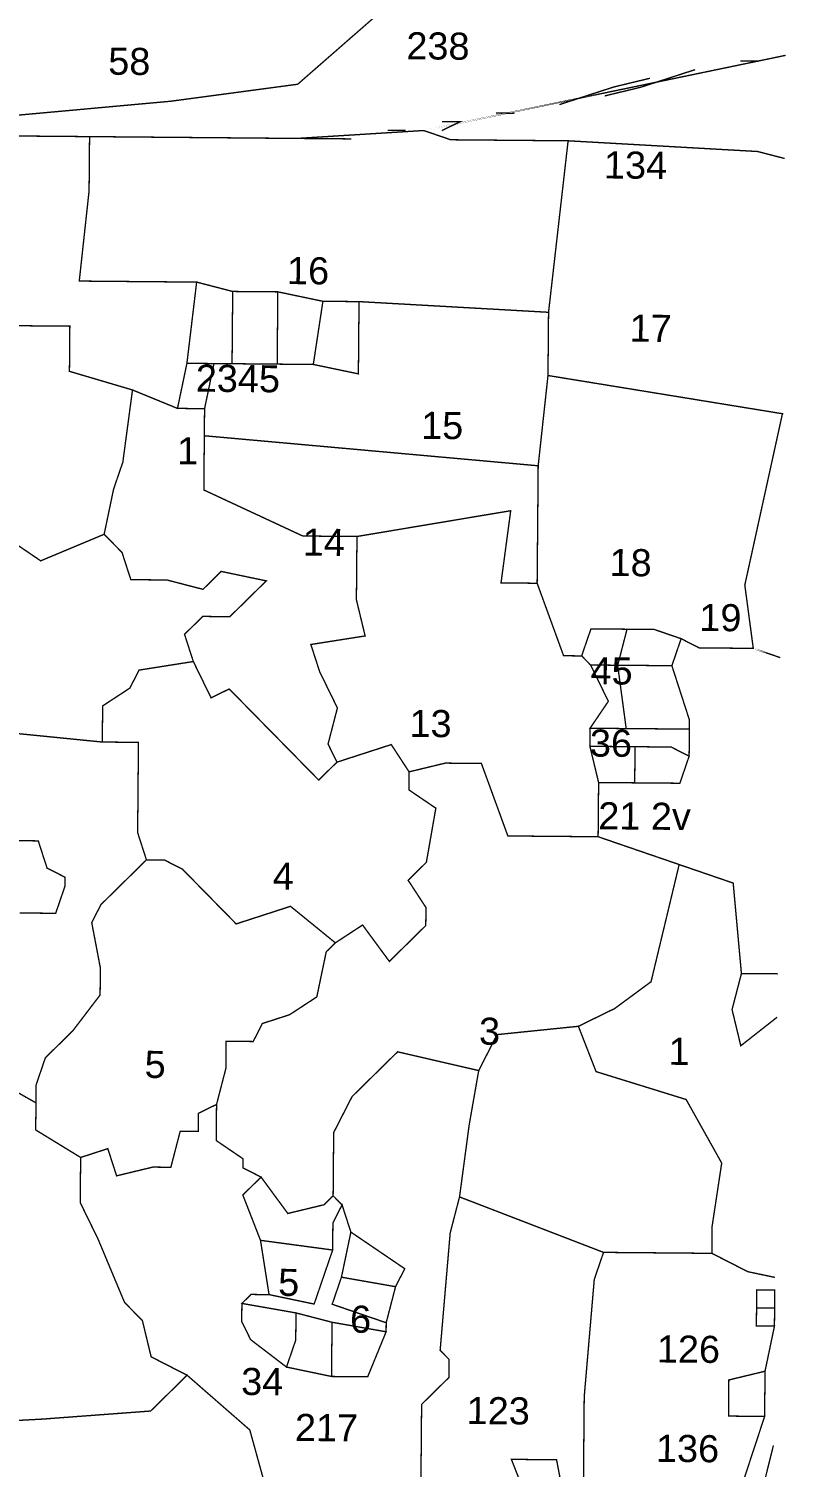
# Model space of a CAD drawing. Header units: metres. Extents: x 266684 to 275933, y 2060666 to 2074564.
# Drawn here: x 275508 to 275844, y 2063734 to 2064371 of the extents above; entities that cross this region are included whole.
import ezdxf

# ---------------------------------------------------------------- set-up
doc = ezdxf.new("R2010")
doc.units = ezdxf.units.M
for name, color, linetype in [('SURVEY NO.', 7, 'Continuous'), ('SURVEY PLOT BOUNDARY', 35, 'Continuous'), ('VILLAGE BOUNDARY', 212, 'Continuous')]:
    doc.layers.add(name, color=color, linetype=linetype)
doc.styles.add('PDF Arial', font='arial.ttf')

# ---------------------------------------------------------------- blocks, each defined once
blk = doc.blocks.new('ERSUJATA')
at = {"layer": 'SURVEY PLOT BOUNDARY', "lineweight": 18, "const_width": 0.6}
for points in [[(275801.36, 2063657.14), (275834.22, 2063756.81), (275834.39, 2063776.8), (275838.56, 2063796.75), (275830.57, 2063796.82), (275830.71, 2063812.82), (275838.7, 2063812.75), (275838.56, 2063796.75), (275834.39, 2063776.8), (275818.37, 2063772.94), (275818.23, 2063756.95), (275834.22, 2063756.81), (275801.36, 2063657.14)], [(275753.5, 2063669.55), (275754.34, 2063765.5), (275758.79, 2063817.44), (275762.89, 2063829.4), (275810.86, 2063828.98), (275826.78, 2063820.85), (275838.75, 2063818.34), (275826.78, 2063820.85), (275810.86, 2063828.98), (275810.97, 2063840.98), (275815.21, 2063868.93), (275799.46, 2063897.06), (275759.59, 2063909.4), (275751.77, 2063929.46), (275767.83, 2063937.32), (275783.93, 2063949.17), (275796.38, 2064001.04), (275760.5, 2064013.35), (275760.71, 2064037.34), (275796.69, 2064037.03), (275800.79, 2064048.99), (275800.93, 2064064.98), (275793.15, 2064089.04), (275797.25, 2064101), (275805.21, 2064096.93), (275829.19, 2064096.72), (275825.44, 2064124.74), (275842.1, 2064200.56), (275738.3, 2064217.47), (275738.55, 2064245.45), (275747.21, 2064321.35), (275695.24, 2064321.8), (275683.28, 2064325.9), (275627.28, 2064322.4), (275467.38, 2064323.79)], [(275491.44, 2064331.58), (275571.46, 2064338.88), (275627.49, 2064346.38), (275663.75, 2064378.05)], [(275500.63, 2064011.63), (275512.63, 2064011.52), (275516.52, 2063999.49), (275524.48, 2063995.43), (275524.44, 2063991.43), (275520.34, 2063979.47), (275504.35, 2063979.61)], [(275501.79, 2064143.56), (275513.71, 2064135.46), (275541.8, 2064147.21), (275549.72, 2064139.15), (275553.61, 2064127.12), (275569.6, 2064126.98), (275585.56, 2064122.84), (275593.62, 2064130.77), (275613.58, 2064126.59), (275597.45, 2064110.74), (275585.45, 2064110.85), (275577.39, 2064102.92), (275581.28, 2064090.89), (275557.26, 2064087.1), (275553.19, 2064079.14), (275541.13, 2064071.25), (275540.99, 2064055.26), (275497.05, 2064059.64)], [(275475.81, 2063915.88), (275511.61, 2063895.58), (275511.51, 2063883.58), (275531.39, 2063871.41), (275531.21, 2063851.42), (275539.07, 2063835.36), (275550.82, 2063807.27), (275558.74, 2063799.2), (275562.6, 2063783.18), (275578.52, 2063775.04), (275562.39, 2063759.19), (275514.38, 2063755.61), (275450.39, 2063752.17)], [(275504.35, 2063979.61), (275520.34, 2063979.47), (275524.44, 2063991.43), (275524.48, 2063995.43), (275516.52, 2063999.49), (275512.63, 2064011.52), (275500.63, 2064011.63)], [(275497.05, 2064059.64), (275540.99, 2064055.26), (275556.98, 2064055.12), (275556.77, 2064031.13), (275556.63, 2064015.14), (275560.52, 2064003.11), (275540.36, 2063983.29), (275536.3, 2063975.33), (275540.12, 2063955.3), (275540.01, 2063943.31), (275527.88, 2063927.42), (275515.78, 2063915.53), (275511.68, 2063903.57), (275511.61, 2063895.58), (275475.81, 2063915.88)], [(275614.04, 2063722.75), (275606.29, 2063750.81), (275578.52, 2063775.04), (275562.6, 2063783.18), (275558.74, 2063799.2), (275550.82, 2063807.27), (275539.07, 2063835.36), (275531.21, 2063851.42), (275531.39, 2063871.41), (275543.42, 2063875.31), (275547.31, 2063863.28), (275563.33, 2063867.14), (275571.33, 2063867.07), (275575.47, 2063883.02), (275583.46, 2063882.95), (275583.53, 2063890.95), (275591.56, 2063894.88), (275591.42, 2063878.89), (275603.34, 2063870.78), (275603.31, 2063866.79), (275611.27, 2063862.72), (275603.2, 2063854.79), (275611.02, 2063834.73), (275614.81, 2063810.71), (275606.82, 2063810.78), (275602.78, 2063806.81), (275602.71, 2063798.82), (275606.64, 2063790.79), (275622.53, 2063778.65), (275642.48, 2063774.48), (275658.47, 2063774.34), (275666.64, 2063794.26), (275666.67, 2063798.26), (275670.81, 2063814.22), (275674.88, 2063822.18), (275651.03, 2063838.38), (275647.14, 2063850.41), (275643.18, 2063854.44), (275643.28, 2063866.44), (275643.42, 2063882.43), (275651.56, 2063898.35), (275671.72, 2063918.17), (275707.63, 2063909.86), (275703.42, 2063885.9), (275699.14, 2063853.95), (275695, 2063838), (275690.55, 2063786.05), (275694.51, 2063782.02), (275694.44, 2063774.03), (275682.35, 2063762.14), (275681.54, 2063670.18)]]:
    blk.add_lwpolyline(points, dxfattribs=at)
for points in [[(275660.1, 2064418.07), (275663.75, 2064378.05), (275627.49, 2064346.38), (275571.46, 2064338.88), (275491.44, 2064331.58), (275475.41, 2064327.72), (275463.46, 2064331.83), (275467.56, 2064343.79), (275471.87, 2064379.73), (275472.19, 2064415.72), (275484.18, 2064415.61), (275496.21, 2064419.5), (275520.19, 2064419.29), (275536.15, 2064415.16), (275528.36, 2064439.22), (275548.42, 2064447.04), (275568.06, 2064406.88), (275616.09, 2064414.46)], [(275683.28, 2064325.9), (275843.48, 2064359.16)], [(275535.34, 2064323.2), (275535.24, 2064311.21), (275535.13, 2064299.21), (275530.78, 2064259.27), (275582.75, 2064258.81), (275578.44, 2064222.86), (275574.27, 2064202.91), (275554.35, 2064211.08), (275526.44, 2064219.32), (275526.61, 2064239.31), (275466.65, 2064239.83), (275458.69, 2064243.9), (275446.7, 2064244.01), (275467.35, 2064319.8), (275467.38, 2064323.79)], [(275747.21, 2064321.35), (275738.55, 2064245.45), (275654.64, 2064250.18), (275638.65, 2064250.32), (275618.69, 2064254.5), (275598.71, 2064254.67), (275582.75, 2064258.81), (275530.78, 2064259.27), (275535.13, 2064299.21), (275535.24, 2064311.21), (275535.34, 2064323.2), (275623.29, 2064322.43), (275627.28, 2064322.4), (275683.28, 2064325.9), (275695.24, 2064321.8)], [(275831.12, 2064316.61), (275747.21, 2064321.35), (275831.12, 2064316.61), (275843.09, 2064313.51)], [(275598.71, 2064254.67), (275598.43, 2064222.69), (275590.43, 2064222.76), (275578.44, 2064222.86), (275582.75, 2064258.81)], [(275618.69, 2064254.5), (275618.41, 2064222.51), (275598.43, 2064222.69), (275598.71, 2064254.67)], [(275638.65, 2064250.32), (275634.4, 2064222.37), (275618.41, 2064222.51), (275618.69, 2064254.5)], [(275738.55, 2064245.45), (275738.3, 2064217.47), (275733.96, 2064177.52), (275586.15, 2064190.81), (275586.26, 2064202.8), (275590.43, 2064222.76), (275598.43, 2064222.69), (275618.41, 2064222.51), (275634.4, 2064222.37), (275654.36, 2064218.2), (275654.64, 2064250.18)], [(275654.64, 2064250.18), (275654.36, 2064218.2), (275634.4, 2064222.37), (275638.65, 2064250.32)], [(275554.35, 2064211.08), (275550.07, 2064179.13), (275545.97, 2064167.17), (275541.8, 2064147.21), (275513.71, 2064135.46), (275501.79, 2064143.56), (275485.76, 2064139.71), (275481.62, 2064123.75), (275465.63, 2064123.89), (275457.67, 2064127.96), (275441.72, 2064132.1), (275446.1, 2064176.04), (275458.13, 2064179.93), (275466.65, 2064239.83), (275526.61, 2064239.31), (275526.44, 2064219.32)], [(275586.26, 2064202.8), (275574.27, 2064202.91), (275578.44, 2064222.86), (275590.43, 2064222.76)], [(275842.1, 2064200.56), (275825.44, 2064124.74), (275829.19, 2064096.72), (275805.21, 2064096.93), (275797.25, 2064101), (275785.29, 2064105.1), (275773.3, 2064105.2), (275757.31, 2064105.34), (275753.21, 2064093.38), (275745.21, 2064093.45), (275733.5, 2064125.54), (275733.61, 2064137.54), (275733.96, 2064177.52), (275738.3, 2064217.47)], [(275574.27, 2064202.91), (275586.26, 2064202.8), (275586.15, 2064190.81), (275586.08, 2064182.81), (275585.94, 2064166.82), (275629.74, 2064146.44), (275653.73, 2064146.23), (275653.48, 2064118.25), (275657.34, 2064102.22), (275633.32, 2064098.43), (275637.21, 2064086.4), (275645.07, 2064070.34), (275640.93, 2064054.38), (275644.86, 2064046.35), (275636.79, 2064038.43), (275609.05, 2064066.66), (275597.17, 2064078.76), (275589.14, 2064074.83), (275581.28, 2064090.89), (275577.39, 2064102.92), (275585.45, 2064110.85), (275597.45, 2064110.74), (275613.58, 2064126.59), (275593.62, 2064130.77), (275585.56, 2064122.84), (275569.6, 2064126.98), (275553.61, 2064127.12), (275549.72, 2064139.15), (275541.8, 2064147.21), (275545.97, 2064167.17), (275550.07, 2064179.13), (275554.35, 2064211.08)], [(275733.96, 2064177.52), (275733.61, 2064137.54), (275733.5, 2064125.54), (275717.51, 2064125.68), (275721.79, 2064157.63), (275653.73, 2064146.23), (275629.74, 2064146.44), (275585.94, 2064166.82), (275586.08, 2064182.81), (275586.15, 2064190.81)], [(275733.5, 2064125.54), (275745.21, 2064093.45), (275753.21, 2064093.38), (275757.17, 2064089.35), (275765.03, 2064073.29), (275756.93, 2064061.36), (275756.86, 2064053.37), (275760.71, 2064037.34), (275760.5, 2064013.35), (275720.53, 2064013.7), (275708.82, 2064045.79), (275692.83, 2064045.93), (275676.8, 2064042.07), (275668.91, 2064054.14), (275644.86, 2064046.35), (275640.93, 2064054.38), (275645.07, 2064070.34), (275637.21, 2064086.4), (275633.32, 2064098.43), (275657.34, 2064102.22), (275653.48, 2064118.25), (275653.73, 2064146.23), (275721.79, 2064157.63), (275717.51, 2064125.68)], [(275773.3, 2064105.2), (275769.16, 2064089.25), (275757.17, 2064089.35), (275753.21, 2064093.38), (275757.31, 2064105.34)], [(275797.25, 2064101), (275793.15, 2064089.04), (275769.16, 2064089.25), (275773.3, 2064105.2), (275785.29, 2064105.1)], [(275829.19, 2064096.72), (275841.15, 2064092.61)], [(275644.86, 2064046.35), (275668.91, 2064054.14), (275676.8, 2064042.07), (275676.73, 2064034.08), (275688.65, 2064025.98), (275684.45, 2064002.02), (275676.38, 2063994.1), (275684.27, 2063982.03), (275684.2, 2063974.04), (275676.14, 2063966.11), (275668.07, 2063958.18), (275656.22, 2063974.28), (275644.16, 2063966.39), (275624.31, 2063982.56), (275600.25, 2063974.77), (275576.48, 2063998.97), (275568.52, 2064003.04), (275560.52, 2064003.11), (275556.63, 2064015.14), (275556.77, 2064031.13), (275556.98, 2064055.12), (275540.99, 2064055.26), (275541.13, 2064071.25), (275553.19, 2064079.14), (275557.26, 2064087.1), (275581.28, 2064090.89), (275589.14, 2064074.83), (275597.17, 2064078.76), (275609.05, 2064066.66), (275636.79, 2064038.43)], [(275769.16, 2064089.25), (275772.92, 2064061.22), (275756.93, 2064061.36), (275765.03, 2064073.29), (275757.17, 2064089.35)], [(275793.15, 2064089.04), (275800.93, 2064064.98), (275800.9, 2064060.98), (275772.92, 2064061.22), (275769.16, 2064089.25)], [(275772.92, 2064061.22), (275800.9, 2064060.98), (275800.79, 2064048.99), (275792.83, 2064053.05), (275776.84, 2064053.19), (275756.86, 2064053.37), (275756.93, 2064061.36)], [(275776.84, 2064053.19), (275776.7, 2064037.2), (275760.71, 2064037.34), (275756.86, 2064053.37)], [(275800.79, 2064048.99), (275796.69, 2064037.03), (275776.7, 2064037.2), (275776.84, 2064053.19), (275792.83, 2064053.05)], [(275760.5, 2064013.35), (275796.38, 2064001.04), (275783.93, 2063949.17), (275767.83, 2063937.32), (275751.77, 2063929.46), (275715.76, 2063925.78), (275707.63, 2063909.86), (275671.72, 2063918.17), (275651.56, 2063898.35), (275643.42, 2063882.43), (275643.28, 2063866.44), (275643.18, 2063854.44), (275639.14, 2063850.48), (275623.12, 2063846.62), (275611.27, 2063862.72), (275603.31, 2063866.79), (275603.34, 2063870.78), (275591.42, 2063878.89), (275591.56, 2063894.88), (275595.7, 2063910.84), (275595.8, 2063922.83), (275607.79, 2063922.72), (275611.86, 2063930.69), (275623.89, 2063934.58), (275635.95, 2063942.47), (275640.12, 2063962.43), (275644.16, 2063966.39), (275656.22, 2063974.28), (275668.07, 2063958.18), (275676.14, 2063966.11), (275684.2, 2063974.04), (275684.27, 2063982.03), (275676.38, 2063994.1), (275684.45, 2064002.02), (275688.65, 2064025.98), (275676.73, 2064034.08), (275676.8, 2064042.07), (275692.83, 2064045.93), (275708.82, 2064045.79), (275720.53, 2064013.7)], [(275644.16, 2063966.39), (275640.12, 2063962.43), (275635.95, 2063942.47), (275623.89, 2063934.58), (275611.86, 2063930.69), (275607.79, 2063922.72), (275595.8, 2063922.83), (275595.7, 2063910.84), (275591.56, 2063894.88), (275583.53, 2063890.95), (275583.46, 2063882.95), (275575.47, 2063883.02), (275571.33, 2063867.07), (275563.33, 2063867.14), (275547.31, 2063863.28), (275543.42, 2063875.31), (275531.39, 2063871.41), (275511.51, 2063883.58), (275511.61, 2063895.58), (275511.68, 2063903.57), (275515.78, 2063915.53), (275527.88, 2063927.42), (275540.01, 2063943.31), (275540.12, 2063955.3), (275536.3, 2063975.33), (275540.36, 2063983.29), (275560.52, 2064003.11), (275568.52, 2064003.04), (275576.48, 2063998.97), (275600.25, 2063974.77), (275624.31, 2063982.56)], [(275823.66, 2063920.84), (275839.76, 2063933.49), (275823.66, 2063920.84), (275819.8, 2063936.86), (275823.94, 2063952.82), (275839.93, 2063952.68), (275823.94, 2063952.82), (275820.29, 2063992.84), (275796.38, 2064001.04), (275820.29, 2063992.84), (275823.94, 2063952.82), (275819.8, 2063936.86)], [(275810.86, 2063828.98), (275762.89, 2063829.4), (275699.14, 2063853.95), (275703.42, 2063885.9), (275707.63, 2063909.86), (275715.76, 2063925.78), (275751.77, 2063929.46), (275759.59, 2063909.4), (275799.46, 2063897.06), (275815.21, 2063868.93), (275810.97, 2063840.98)], [(275643.18, 2063854.44), (275647.14, 2063850.41), (275643.07, 2063842.45), (275642.97, 2063830.45), (275611.02, 2063834.73), (275603.2, 2063854.79), (275611.27, 2063862.72), (275623.12, 2063846.62), (275639.14, 2063850.48)], [(275651.03, 2063838.38), (275646.86, 2063818.42), (275642.76, 2063806.46), (275666.67, 2063798.26), (275666.64, 2063794.26), (275642.69, 2063798.47), (275626.73, 2063802.61), (275602.78, 2063806.81), (275606.82, 2063810.78), (275614.81, 2063810.71), (275634.76, 2063806.53), (275642.97, 2063830.45), (275643.07, 2063842.45), (275647.14, 2063850.41)], [(275762.89, 2063829.4), (275758.79, 2063817.44), (275754.34, 2063765.5), (275753.57, 2063677.55), (275742.1, 2063737.62), (275722.11, 2063737.8), (275729.93, 2063717.74), (275709.94, 2063717.91), (275693.54, 2063670.07), (275753.5, 2063669.55), (275761.25, 2063641.49), (275681.47, 2063662.18), (275681.54, 2063670.18), (275682.35, 2063762.14), (275694.44, 2063774.03), (275694.51, 2063782.02), (275690.55, 2063786.05), (275695, 2063838), (275699.14, 2063853.95)], [(275670.81, 2063814.22), (275646.86, 2063818.42), (275651.03, 2063838.38), (275674.88, 2063822.18)], [(275642.97, 2063830.45), (275634.76, 2063806.53), (275614.81, 2063810.71), (275611.02, 2063834.73)], [(275670.81, 2063814.22), (275666.67, 2063798.26), (275642.76, 2063806.46), (275646.86, 2063818.42)], [(275838.63, 2063804.75), (275830.64, 2063804.82), (275830.71, 2063812.82), (275838.7, 2063812.75)], [(275626.73, 2063802.61), (275626.63, 2063790.61), (275622.53, 2063778.65), (275606.64, 2063790.79), (275602.71, 2063798.82), (275602.78, 2063806.81)], [(275642.69, 2063798.47), (275642.48, 2063774.48), (275622.53, 2063778.65), (275626.63, 2063790.61), (275626.73, 2063802.61)], [(275838.56, 2063796.75), (275830.57, 2063796.82), (275830.64, 2063804.82), (275838.63, 2063804.75)], [(275666.64, 2063794.26), (275658.47, 2063774.34), (275642.48, 2063774.48), (275642.69, 2063798.47)], [(275637.68, 2063682.56), (275573.58, 2063667.13), (275565.55, 2063663.2), (275545.49, 2063655.38), (275529.43, 2063647.52), (275505.37, 2063639.73), (275501.69, 2063675.75), (275497.9, 2063699.78), (275498.01, 2063711.77), (275417.95, 2063700.47), (275417.99, 2063704.47), (275414.06, 2063712.5), (275442.25, 2063736.25), (275446.32, 2063744.21), (275446.36, 2063748.21), (275450.39, 2063752.17), (275514.38, 2063755.61), (275562.39, 2063759.19), (275578.52, 2063775.04), (275606.29, 2063750.81), (275614.04, 2063722.75), (275633.78, 2063694.59)], [(275834.22, 2063756.81), (275818.23, 2063756.95), (275818.37, 2063772.94), (275834.39, 2063776.8)], [(275805.11, 2063629.11), (275792.46, 2063553.26), (275836.11, 2063516.22), (275792.46, 2063553.26), (275805.11, 2063629.11), (275829.1, 2063628.9), (275836.99, 2063616.84), (275829.1, 2063628.9), (275805.11, 2063629.11), (275813.42, 2063665.03), (275817.53, 2063676.99), (275837.51, 2063676.81), (275817.53, 2063676.99), (275821.52, 2063676.95), (275838.1, 2063743.98), (275821.52, 2063676.95), (275817.53, 2063676.99), (275813.42, 2063665.03)], [(275753.57, 2063677.55), (275753.5, 2063669.55), (275693.54, 2063670.07), (275709.94, 2063717.91), (275729.93, 2063717.74), (275722.11, 2063737.8), (275742.1, 2063737.62)]]:
    blk.add_lwpolyline(points, close=True, dxfattribs=at)
at = {"layer": 'SURVEY PLOT BOUNDARY', "lineweight": 18}
blk.add_point((275842.1, 2064200.56), dxfattribs=at)
at = {"layer": 'VILLAGE BOUNDARY', "lineweight": 0, "const_width": 0.6}
for points in [[(275831.47, 2064356.59), (275823.47, 2064356.66)], [(275783.43, 2064349.02), (275767.4, 2064345.16), (275743.35, 2064337.37)], [(275763.37, 2064341.2), (275779.4, 2064345.06), (275803.45, 2064352.84)], [(275691.28, 2064325.83), (275699.31, 2064329.76), (275691.31, 2064329.83)], [(275715.33, 2064333.62), (275723.33, 2064333.55)], [(275519.35, 2064323.34), (275511.36, 2064323.41)], [(275531.34, 2064323.23), (275539.34, 2064323.17)], [(275543.34, 2064323.13), (275535.34, 2064323.2)], [(275559.33, 2064322.99), (275567.32, 2064322.92)], [(275627.28, 2064322.4), (275583.31, 2064322.78)], [(275607.3, 2064322.57), (275651.27, 2064322.19)], [(275675.29, 2064325.97), (275667.29, 2064326.04)]]:
    blk.add_lwpolyline(points, dxfattribs=at)
at = {"layer": 'SURVEY NO.', "attachment_point": 7, "rotation": 359.4987, "style": 'PDF Arial'}
for s, insert, char_height in [('238', (275675.56, 2064357.27), 11.994), ('58', (275543.57, 2064350.43), 11.994), ('134', (275763.05, 2064304.53), 11.994), ('16', (275622.72, 2064257.77), 11.994), ('17', (275774.41, 2064232.46), 11.994), ('2345', (275582.33, 2064210.15), 11.994), ('15', (275682.09, 2064189.28), 11.994), ('1', (275574.05, 2064178.23), 11.99), ('14', (275629.67, 2064137.76), 11.994), ('18', (275765.51, 2064128.58), 11.994), ('19', (275805.27, 2064104.24), 11.994), ('45', (275757.09, 2064080.67), 11.994), ('13', (275676.94, 2064057.38), 11.994), ('36', (275756.81, 2064048.68), 11.994), ('21 2v', (275760.53, 2064016.66), 11.994), ('4', (275616.38, 2063989.94), 11.99), ('3', (275707.73, 2063921.16), 11.99), ('1', (275791.6, 2063912.43), 11.99), ('5', (275559.68, 2063906.47), 11.99), ('5', (275618.8, 2063809.99), 11.99), ('6', (275650.64, 2063793.71), 11.99), ('126', (275786.45, 2063780.53), 11.994), ('34', (275602.43, 2063766.15), 11.994), ('123', (275702.26, 2063753.28), 11.994), ('217', (275626.24, 2063745.95), 11.994), ('136', (275786.07, 2063736.55), 11.994)]:
    blk.add_mtext(s, dxfattribs=dict(at, insert=insert, char_height=char_height))

msp = doc.modelspace()

# ---------------------------------------------------------------- block references
msp.add_blockref('ERSUJATA', (0, 0))

doc.saveas('drawing.dxf')
